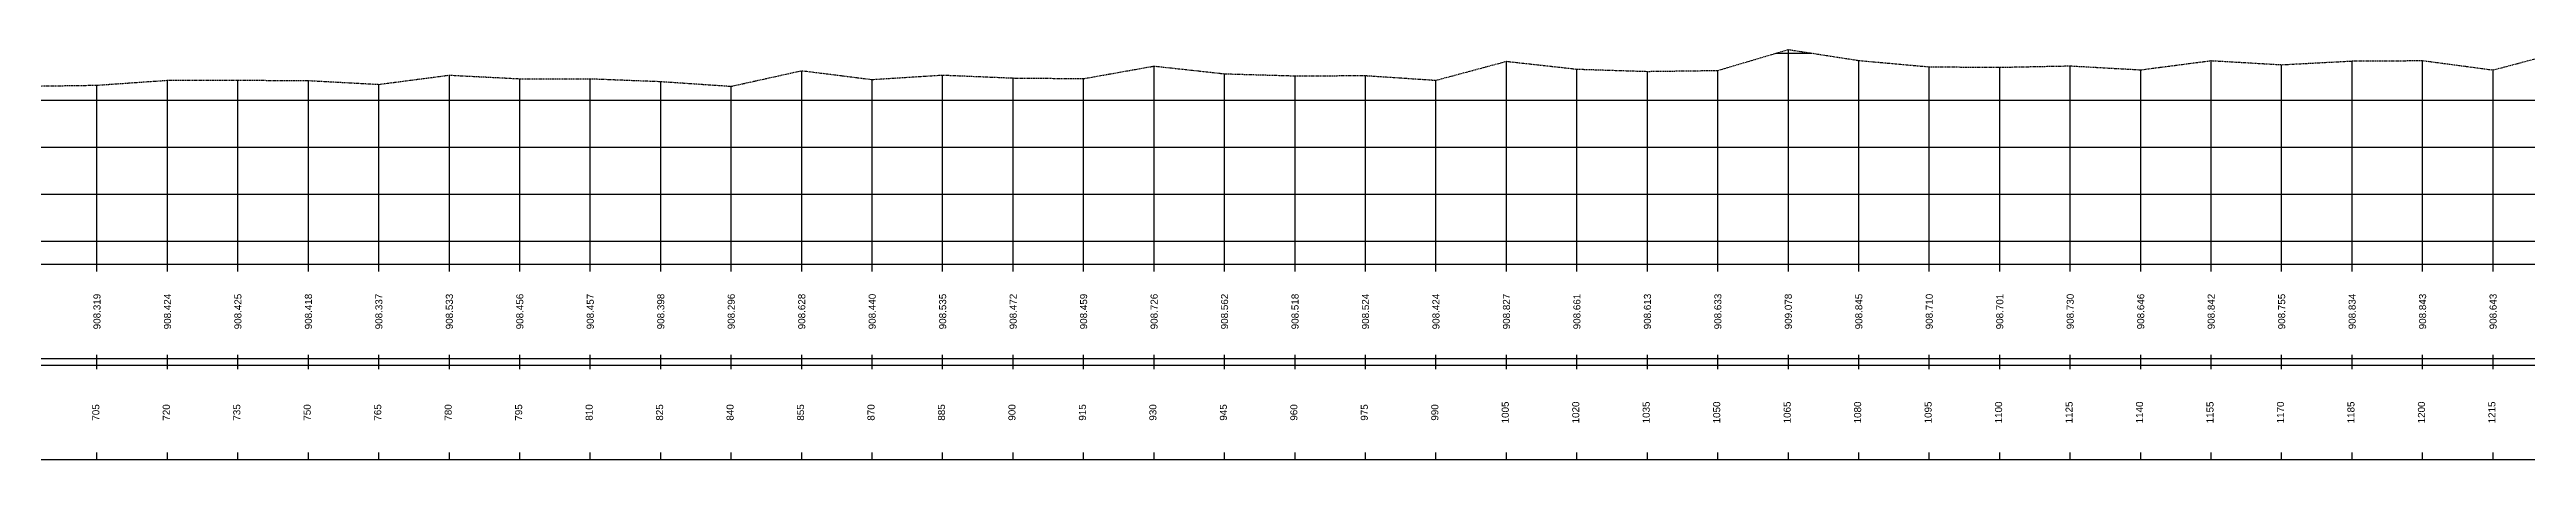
# Model space of a CAD drawing. Header units: millimetres. Extents: x 1478788 to 1486142, y 824439 to 831516.
# Drawn here: x 1479653 to 1480181, y 824439 to 824526 of the extents above; entities that cross this region are included whole.
import ezdxf
from ezdxf.enums import TextEntityAlignment as Align

# ---------------------------------------------------------------- set-up
doc = ezdxf.new("R2010")
doc.units = ezdxf.units.MM
doc.linetypes.add('HIDDEN', pattern=[0.375, 0.25, -0.125])
for name, color, linetype in [('Chainage_TXT', 7, 'Continuous'), ('GL', 3, 'HIDDEN'), ('GRID', 8, 'Continuous'), ('TitleBox', 7, 'Continuous')]:
    doc.layers.add(name, color=color, linetype=linetype)
doc.styles.get("Standard").update_dxf_attribs({"font": 'arial.ttf'})

msp = doc.modelspace()

# ---------------------------------------------------------------- linework, layer by layer
at = {"layer": 'Chainage_TXT'}
for p, q in [((1479963.58, 824480.46), (1479963.58, 824523.73)), ((1480020.95, 824525.46), (1480028.6, 824525.46)), ((1480023.58, 824480.46), (1480023.58, 824526.24)), ((1480038.58, 824480.46), (1480038.58, 824523.91)), ((1480113.58, 824480.46), (1480113.58, 824523.88)), ((1480128.58, 824480.46), (1480128.58, 824523.01)), ((1480143.58, 824480.46), (1480143.58, 824523.8)), ((1480158.58, 824480.46), (1480158.58, 824523.89)), ((1479663.58, 824480.46), (1479663.58, 824518.65)), ((1479678.58, 824480.46), (1479678.58, 824519.7)), ((1479693.58, 824480.46), (1479693.58, 824519.71)), ((1479708.58, 824480.46), (1479708.58, 824519.64)), ((1479723.58, 824480.46), (1479723.58, 824518.83)), ((1479738.58, 824480.46), (1479738.58, 824520.79)), ((1479753.58, 824480.46), (1479753.58, 824520.02)), ((1479768.58, 824480.46), (1479768.58, 824520.03)), ((1479783.58, 824480.46), (1479783.58, 824519.44)), ((1479798.58, 824480.46), (1479798.58, 824518.42)), ((1479813.58, 824480.46), (1479813.58, 824521.74)), ((1479828.58, 824480.46), (1479828.58, 824519.86)), ((1479843.58, 824480.46), (1479843.58, 824520.81)), ((1479858.58, 824480.46), (1479858.58, 824520.18)), ((1479873.58, 824480.46), (1479873.58, 824520.05)), ((1479888.58, 824480.46), (1479888.58, 824522.72)), ((1479903.58, 824480.46), (1479903.58, 824521.08)), ((1479918.58, 824480.46), (1479918.58, 824520.64)), ((1479933.58, 824480.46), (1479933.58, 824520.7)), ((1479948.58, 824480.46), (1479948.58, 824519.7)), ((1479978.58, 824480.46), (1479978.58, 824522.07)), ((1479993.58, 824480.46), (1479993.58, 824521.59)), ((1480008.58, 824480.46), (1480008.58, 824521.79)), ((1480053.58, 824480.46), (1480053.58, 824522.56)), ((1480068.58, 824480.46), (1480068.58, 824522.47)), ((1480083.58, 824480.46), (1480083.58, 824522.76)), ((1480098.58, 824480.46), (1480098.58, 824521.92)), ((1480173.58, 824480.46), (1480173.58, 824521.89)), ((1478953.58, 824515.46), (1481153.58, 824515.46)), ((1478953.58, 824505.46), (1481153.58, 824505.46)), ((1478953.58, 824495.46), (1481153.58, 824495.46)), ((1478953.58, 824485.46), (1481153.58, 824485.46))]:
    msp.add_line(p, q, dxfattribs=at)
at = {"layer": 'GL'}
msp.add_lwpolyline([(1479648.58, 824518.43), (1479663.58, 824518.65), (1479678.58, 824519.7), (1479693.58, 824519.71), (1479708.58, 824519.64), (1479723.58, 824518.83), (1479738.58, 824520.79), (1479753.58, 824520.02), (1479768.58, 824520.03), (1479783.58, 824519.44), (1479798.58, 824518.42), (1479813.58, 824521.74), (1479828.58, 824519.86), (1479843.58, 824520.81), (1479858.58, 824520.18), (1479873.58, 824520.05), (1479888.58, 824522.72), (1479903.58, 824521.08), (1479918.58, 824520.64), (1479933.58, 824520.7), (1479948.58, 824519.7), (1479963.58, 824523.73), (1479978.58, 824522.07), (1479993.58, 824521.59), (1480008.58, 824521.79), (1480023.58, 824526.24), (1480038.58, 824523.91), (1480053.58, 824522.56), (1480068.58, 824522.47), (1480083.58, 824522.76), (1480098.58, 824521.92), (1480113.58, 824523.88), (1480128.58, 824523.01), (1480143.58, 824523.8), (1480158.58, 824523.89), (1480173.58, 824521.89), (1480188.58, 824525.87)], dxfattribs=at)
at = {"layer": 'GRID'}
for p, q in [((1480020.95, 824525.46), (1480028.6, 824525.46)), ((1478958.58, 824515.46), (1481148.58, 824515.46)), ((1478958.58, 824505.46), (1481148.58, 824505.46)), ((1478958.58, 824495.46), (1481148.58, 824495.46))]:
    msp.add_line(p, q, dxfattribs=at)
at = {"layer": 'TitleBox'}
for p, q in [((1479663.58, 824478.96), (1479663.58, 824481.96)), ((1479678.58, 824478.96), (1479678.58, 824481.96)), ((1479693.58, 824478.96), (1479693.58, 824481.96)), ((1479708.58, 824478.96), (1479708.58, 824481.96)), ((1479723.58, 824478.96), (1479723.58, 824481.96)), ((1479738.58, 824478.96), (1479738.58, 824481.96)), ((1479753.58, 824478.96), (1479753.58, 824481.96)), ((1479768.58, 824478.96), (1479768.58, 824481.96)), ((1479783.58, 824478.96), (1479783.58, 824481.96)), ((1479798.58, 824478.96), (1479798.58, 824481.96)), ((1479813.58, 824478.96), (1479813.58, 824481.96)), ((1479828.58, 824478.96), (1479828.58, 824481.96)), ((1479843.58, 824478.96), (1479843.58, 824481.96)), ((1479858.58, 824478.96), (1479858.58, 824481.96)), ((1479873.58, 824478.96), (1479873.58, 824481.96)), ((1479888.58, 824478.96), (1479888.58, 824481.96)), ((1479903.58, 824478.96), (1479903.58, 824481.96)), ((1479918.58, 824478.96), (1479918.58, 824481.96)), ((1479933.58, 824478.96), (1479933.58, 824481.96)), ((1479948.58, 824478.96), (1479948.58, 824481.96)), ((1479963.58, 824478.96), (1479963.58, 824481.96)), ((1479978.58, 824478.96), (1479978.58, 824481.96)), ((1479993.58, 824478.96), (1479993.58, 824481.96)), ((1480008.58, 824478.96), (1480008.58, 824481.96)), ((1480023.58, 824478.96), (1480023.58, 824481.96)), ((1480038.58, 824478.96), (1480038.58, 824481.96)), ((1480053.58, 824478.96), (1480053.58, 824481.96)), ((1480068.58, 824478.96), (1480068.58, 824481.96)), ((1480083.58, 824478.96), (1480083.58, 824481.96)), ((1480098.58, 824478.96), (1480098.58, 824481.96)), ((1480113.58, 824478.96), (1480113.58, 824481.96)), ((1480128.58, 824478.96), (1480128.58, 824481.96)), ((1480143.58, 824478.96), (1480143.58, 824481.96)), ((1480158.58, 824478.96), (1480158.58, 824481.96)), ((1480173.58, 824478.96), (1480173.58, 824481.96)), ((1479663.58, 824458.21), (1479663.58, 824461.21)), ((1479678.58, 824458.21), (1479678.58, 824461.21)), ((1479693.58, 824458.21), (1479693.58, 824461.21)), ((1479708.58, 824458.21), (1479708.58, 824461.21)), ((1479723.58, 824458.21), (1479723.58, 824461.21)), ((1479738.58, 824458.21), (1479738.58, 824461.21)), ((1479753.58, 824458.21), (1479753.58, 824461.21)), ((1479768.58, 824458.21), (1479768.58, 824461.21)), ((1479783.58, 824458.21), (1479783.58, 824461.21)), ((1479798.58, 824458.21), (1479798.58, 824461.21)), ((1479813.58, 824458.21), (1479813.58, 824461.21)), ((1479828.58, 824458.21), (1479828.58, 824461.21)), ((1479843.58, 824458.21), (1479843.58, 824461.21)), ((1479858.58, 824458.21), (1479858.58, 824461.21)), ((1479873.58, 824458.21), (1479873.58, 824461.21)), ((1479888.58, 824458.21), (1479888.58, 824461.21)), ((1479903.58, 824458.21), (1479903.58, 824461.21)), ((1479918.58, 824458.21), (1479918.58, 824461.21)), ((1479933.58, 824458.21), (1479933.58, 824461.21)), ((1479948.58, 824458.21), (1479948.58, 824461.21)), ((1479963.58, 824458.21), (1479963.58, 824461.21)), ((1479978.58, 824458.21), (1479978.58, 824461.21)), ((1479993.58, 824458.21), (1479993.58, 824461.21)), ((1480008.58, 824458.21), (1480008.58, 824461.21)), ((1480023.58, 824458.21), (1480023.58, 824461.21)), ((1480038.58, 824458.21), (1480038.58, 824461.21)), ((1480053.58, 824458.21), (1480053.58, 824461.21)), ((1480068.58, 824458.21), (1480068.58, 824461.21)), ((1480083.58, 824458.21), (1480083.58, 824461.21)), ((1480098.58, 824458.21), (1480098.58, 824461.21)), ((1480113.58, 824458.21), (1480113.58, 824461.21)), ((1480128.58, 824458.21), (1480128.58, 824461.21)), ((1480143.58, 824458.21), (1480143.58, 824461.21)), ((1480158.58, 824458.21), (1480158.58, 824461.21)), ((1480173.58, 824458.21), (1480173.58, 824461.21)), ((1479663.58, 824438.96), (1479663.58, 824440.46)), ((1479678.58, 824438.96), (1479678.58, 824440.46)), ((1479693.58, 824438.96), (1479693.58, 824440.46)), ((1479708.58, 824438.96), (1479708.58, 824440.46)), ((1479723.58, 824438.96), (1479723.58, 824440.46)), ((1479738.58, 824438.96), (1479738.58, 824440.46)), ((1479753.58, 824438.96), (1479753.58, 824440.46)), ((1479768.58, 824438.96), (1479768.58, 824440.46)), ((1479783.58, 824438.96), (1479783.58, 824440.46)), ((1479798.58, 824438.96), (1479798.58, 824440.46)), ((1479813.58, 824438.96), (1479813.58, 824440.46)), ((1479828.58, 824438.96), (1479828.58, 824440.46)), ((1479843.58, 824438.96), (1479843.58, 824440.46)), ((1479858.58, 824438.96), (1479858.58, 824440.46)), ((1479873.58, 824438.96), (1479873.58, 824440.46)), ((1479888.58, 824438.96), (1479888.58, 824440.46)), ((1479903.58, 824438.96), (1479903.58, 824440.46)), ((1479918.58, 824438.96), (1479918.58, 824440.46)), ((1479933.58, 824438.96), (1479933.58, 824440.46)), ((1479948.58, 824438.96), (1479948.58, 824440.46)), ((1479963.58, 824438.96), (1479963.58, 824440.46)), ((1479978.58, 824438.96), (1479978.58, 824440.46)), ((1479993.58, 824438.96), (1479993.58, 824440.46)), ((1480008.58, 824438.96), (1480008.58, 824440.46)), ((1480023.58, 824438.96), (1480023.58, 824440.46)), ((1480038.58, 824438.96), (1480038.58, 824440.46)), ((1480053.58, 824438.96), (1480053.58, 824440.46)), ((1480068.58, 824438.96), (1480068.58, 824440.46)), ((1480083.58, 824438.96), (1480083.58, 824440.46)), ((1480098.58, 824438.96), (1480098.58, 824440.46)), ((1480113.58, 824438.96), (1480113.58, 824440.46)), ((1480128.58, 824438.96), (1480128.58, 824440.46)), ((1480143.58, 824438.96), (1480143.58, 824440.46)), ((1480158.58, 824438.96), (1480158.58, 824440.46)), ((1480173.58, 824438.96), (1480173.58, 824440.46))]:
    msp.add_line(p, q, dxfattribs=at)
for points in [[(1478953.58, 824480.46), (1478953.58, 824460.46), (1481153.58, 824460.46), (1481153.58, 824480.46)], [(1478953.58, 824458.96), (1478953.58, 824438.96), (1481153.58, 824438.96), (1481153.58, 824458.96)]]:
    msp.add_lwpolyline(points, close=True, dxfattribs=at)

# ---------------------------------------------------------------- texts
for s, p in [('908.319', (1479663.58, 824470.46)), ('908.424', (1479678.58, 824470.46)), ('908.425', (1479693.58, 824470.46)), ('908.418', (1479708.58, 824470.46)), ('908.337', (1479723.58, 824470.46)), ('908.533', (1479738.58, 824470.46)), ('908.456', (1479753.58, 824470.46)), ('908.457', (1479768.58, 824470.46)), ('908.398', (1479783.58, 824470.46)), ('908.296', (1479798.58, 824470.46)), ('908.628', (1479813.58, 824470.46)), ('908.440', (1479828.58, 824470.46)), ('908.535', (1479843.58, 824470.46)), ('908.472', (1479858.58, 824470.46)), ('908.459', (1479873.58, 824470.46)), ('908.726', (1479888.58, 824470.46)), ('908.562', (1479903.58, 824470.46)), ('908.518', (1479918.58, 824470.46)), ('908.524', (1479933.58, 824470.46)), ('908.424', (1479948.58, 824470.46)), ('908.827', (1479963.58, 824470.46)), ('908.661', (1479978.58, 824470.46)), ('908.613', (1479993.58, 824470.46)), ('908.633', (1480008.58, 824470.46)), ('909.078', (1480023.58, 824470.46)), ('908.845', (1480038.58, 824470.46)), ('908.710', (1480053.58, 824470.46)), ('908.701', (1480068.58, 824470.46)), ('908.730', (1480083.58, 824470.46)), ('908.646', (1480098.58, 824470.46)), ('908.842', (1480113.58, 824470.46)), ('908.755', (1480128.58, 824470.46)), ('908.834', (1480143.58, 824470.46)), ('908.843', (1480158.58, 824470.46)), ('908.643', (1480173.58, 824470.46)), ('705', (1479663.33, 824448.97)), ('720', (1479678.33, 824448.97)), ('735', (1479693.33, 824448.97)), ('750', (1479708.33, 824448.97)), ('765', (1479723.33, 824448.97)), ('780', (1479738.33, 824448.97)), ('795', (1479753.33, 824448.97)), ('810', (1479768.33, 824448.97)), ('825', (1479783.33, 824448.97)), ('840', (1479798.33, 824448.97)), ('855', (1479813.33, 824448.97)), ('870', (1479828.33, 824448.97)), ('885', (1479843.33, 824448.97)), ('900', (1479858.33, 824448.97)), ('915', (1479873.33, 824448.97)), ('930', (1479888.33, 824448.97)), ('945', (1479903.33, 824448.97)), ('960', (1479918.33, 824448.97)), ('975', (1479933.33, 824448.97)), ('990', (1479948.33, 824448.97)), ('1005', (1479963.33, 824448.97)), ('1020', (1479978.33, 824448.97)), ('1035', (1479993.33, 824448.97)), ('1050', (1480008.33, 824448.97)), ('1065', (1480023.33, 824448.97)), ('1080', (1480038.33, 824448.97)), ('1095', (1480053.33, 824448.97)), ('1100', (1480068.33, 824448.97)), ('1125', (1480083.33, 824448.97)), ('1140', (1480098.33, 824448.97)), ('1155', (1480113.33, 824448.97)), ('1170', (1480128.33, 824448.97)), ('1185', (1480143.33, 824448.97)), ('1200', (1480158.33, 824448.97)), ('1215', (1480173.33, 824448.97))]:
    msp.add_text(s, height=1.5, rotation=90, dxfattribs=at).set_placement(p, align=Align.MIDDLE_CENTER)

doc.saveas('drawing.dxf')
